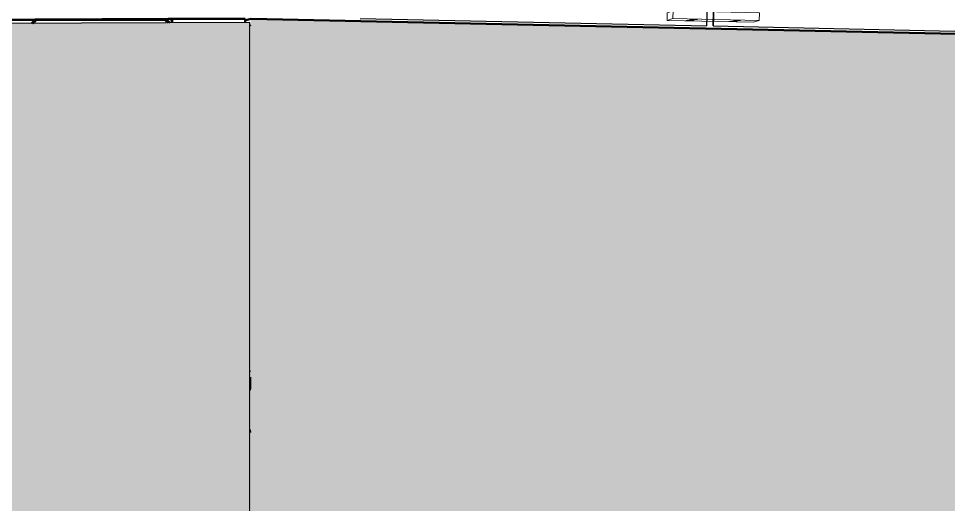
# Model space of a CAD drawing. Header units: metres. Extents: x 0.7 to 65.6, y 3.4 to 27.5.
# Drawn here: x 19.061 to 22.07, y 22.084 to 23.657 of the extents above; entities that cross this region are included whole.
import ezdxf

# ---------------------------------------------------------------- set-up
doc = ezdxf.new("R2010")
doc.units = ezdxf.units.M
for name, color, linetype, lineweight in [('A-DETL', 7, 'Continuous', 13), ('A-DETL-GENF', 7, 'Continuous', 9), ('A-FLOR', 7, 'Continuous', 50), ('A-GENM', 7, 'Continuous', 35), ('A-WALL', 7, 'Continuous', 50), ('S-FSTN', 7, 'Continuous', 18)]:
    doc.layers.add(name, color=color, linetype=linetype, lineweight=lineweight)

# ---------------------------------------------------------------- blocks, each defined once
blk = doc.blocks.new('SCR_B_08_SE_1 - SCR_B_08_SE_1-5515508-DRG 2873024 - SECTION 2')
at = {"layer": 'A-GENM', "color": 254, "lineweight": 25, "true_color": 0xd4d4d4}
for p, q in [((-1103.5356, 23.6336), (-1103.4416, 26.6375)), ((-1104.6581, 23.6574), (-1103.5356, 23.6336))]:
    blk.add_line(p, q, dxfattribs=at)
blk = doc.blocks.new('SCR_B_08_SE_2 - SCR_B_08_SE_2-5516344-DRG 2873024 - SECTION 2')
at = {"layer": 'A-GENM', "color": 254, "lineweight": 25, "true_color": 0xd4d4d4}
for p, q in [((-1103.5159, 23.6338), (-1103.4219, 26.6377)), ((-1103.4217, 26.6371), (-1103.5156, 23.6332)), ((-1103.5156, 23.6332), (-1103.5159, 23.6338)), ((-1103.5156, 23.6332), (-1102.3932, 23.6095))]:
    blk.add_line(p, q, dxfattribs=at)
blk = doc.blocks.new('FP_1-DRG 2873024 - SECTION 2')
at = {"layer": 'A-GENM', "color": 254, "lineweight": 18, "true_color": 0xcfcfcf}
for p, q in [((-1105.0155, 22.516), (-1105.0114, 22.516)), ((-1105.0114, 22.516), (-1105.0155, 22.516)), ((-1105.012, 22.4589), (-1105.0115, 22.4957)), ((-1105.0155, 22.4495), (-1105.012, 22.4589)), ((-1105.0132, 22.3244), (-1105.0155, 22.3268)), ((-1105.0114, 22.3174), (-1105.0132, 22.3244))]:
    blk.add_line(p, q, dxfattribs=at)
blk = doc.blocks.new('BR08_Barrier_Patterm_Side_04 - BR08_Barrier_Patterm_Side_04-5124865-DRG 2873024 - SECTION 2')
at = {"layer": 'A-GENM', "color": 254, "lineweight": 25, "true_color": 0xd4d4d4}
for p, q in [((-1105.0155, 23.6355), (-1105.0114, 23.6354)), ((-1105.0155, 23.6353), (-1105.0114, 23.6352))]:
    blk.add_line(p, q, dxfattribs=at)
blk.add_blockref('FP_1-DRG 2873024 - SECTION 2', (0, 0), dxfattribs=at)
blk = doc.blocks.new('T2DPAA-T2D-C3S-DU-M3D-100304_rvt-1-DRG 2873024 - SECTION 2')
at = {"layer": 'A-GENM', "color": 254, "lineweight": 25, "true_color": 0xd4d4d4}
for name in ['SCR_B_08_SE_1 - SCR_B_08_SE_1-5515508-DRG 2873024 - SECTION 2', 'SCR_B_08_SE_2 - SCR_B_08_SE_2-5516344-DRG 2873024 - SECTION 2', 'BR08_Barrier_Patterm_Side_04 - BR08_Barrier_Patterm_Side_04-5124865-DRG 2873024 - SECTION 2']:
    blk.add_blockref(name, (0, 0), dxfattribs=at)
blk = doc.blocks.new('Walls 2 - Walls 2-6845191-DRG 2873024 - SECTION 2')
at = {"layer": 'A-WALL'}
for p, q in [((-1105.7109, 23.6523), (-1105.722, 23.6415)), ((-1105.2897, 23.6527), (-1105.7109, 23.6523)), ((-1105.7061, 23.6527), (-1105.7109, 23.6523)), ((-1105.2839, 23.6531), (-1105.7061, 23.6527)), ((-1105.2897, 23.6527), (-1105.2839, 23.6531)), ((-1105.2802, 23.6434), (-1105.2897, 23.6527)), ((-1105.2739, 23.6434), (-1105.2839, 23.6531))]:
    blk.add_line(p, q, dxfattribs=at)
at = {"layer": 'A-WALL', "color": 250, "true_color": 0x404040}
blk.add_line((-1105.7067, 23.6522), (-1105.7175, 23.6415), dxfattribs=at)
blk = doc.blocks.new('Barrier Post Column Base Plate - 25mm-V6-DRG 2873024 - SECTION 2')
at = {"layer": 'S-FSTN'}
for p, q in [((-1103.664, 23.6759), (-1103.6454, 23.682)), ((-1103.6458, 23.657), (-1103.6454, 23.682)), ((-1103.6454, 23.682), (-1103.366, 23.6761)), ((-1103.6645, 23.6509), (-1103.664, 23.6759)), ((-1103.6458, 23.657), (-1103.6645, 23.6509)), ((-1103.3665, 23.6511), (-1103.6458, 23.657)), ((-1103.3852, 23.645), (-1103.3665, 23.6511)), ((-1103.366, 23.6761), (-1103.3665, 23.6511)), ((-1103.6645, 23.6509), (-1103.3852, 23.645))]:
    blk.add_line(p, q, dxfattribs=at)
for centre, start_param, end_param in [((-1103.591, 23.6506), 4.646033, 6.283185), ((-1103.5797, 23.6543), 4.646033, 6.283185), ((-1103.5797, 23.6543), 0.195444, 1.504441), ((-1103.5797, 23.6543), 1.504441, 4.646033), ((-1103.44, 23.6514), 4.646033, 6.283185), ((-1103.44, 23.6514), 0.195444, 1.504441), ((-1103.44, 23.6514), 1.504441, 4.646033), ((-1103.591, 23.6506), 0.195444, 1.504441), ((-1103.591, 23.6506), 1.504441, 4.646033), ((-1103.4514, 23.6477), 4.646033, 6.283185), ((-1103.4514, 23.6477), 0.195444, 1.504441), ((-1103.4514, 23.6477), 1.504441, 4.646033)]:
    blk.add_ellipse(centre, major_axis=(-0.013, 0.0003), ratio=0.023034, start_param=start_param, end_param=end_param, dxfattribs=at)

msp = doc.modelspace()

# ---------------------------------------------------------------- hatches: boundary and pattern name
at = {"layer": 'A-DETL-GENF', "true_color": 0xc0c0c0}
h = msp.add_hatch(color=9, dxfattribs=at)
h.paths.add_polyline_path([(19.8126, 21.5089), (29.8709, 21.5392), (29.8709, 23.4439), (19.8126, 23.6539), (19.8126, 21.5354)])
h.paths.add_polyline_path([(29.851, 21.9391), (29.851, 21.9391), (29.6428, 21.9391)])
msp.add_hatch(color=9, dxfattribs=at).paths.add_polyline_path([(19.8085, 21.596), (19.8126, 21.596), (19.8126, 21.876), (19.8085, 21.876), (19.8085, 23.6445), (17.8651, 23.6362), (17.8269, 23.6183), (17.4939, 22.5118), (17.4939, 21.6398), (18.828, 21.6069), (19.4201, 21.596), (19.8003, 21.596)])

# ---------------------------------------------------------------- linework, layer by layer
at = {"layer": 'A-DETL', "lineweight": 25}
for p, q in [((19.8085, 23.6445), (17.8651, 23.6362)), ((19.8085, 21.876), (19.8085, 23.6445))]:
    msp.add_line(p, q, dxfattribs=at)
at = {"layer": 'A-FLOR'}
for p, q in [((19.5559, 23.6558), (19.5568, 23.6434)), ((19.556, 23.6555), (19.5568, 23.6558)), ((19.8134, 23.6539), (19.8133, 23.6558)), ((29.8717, 23.4454), (19.8133, 23.6558))]:
    msp.add_line(p, q, dxfattribs=at)
at = {"layer": 'A-FLOR', "flags": 128}
for points in [[(19.5577, 23.6434), (19.5573, 23.6484), (19.5568, 23.6558)], [(19.7934, 23.6567), (19.7938, 23.6493), (19.7942, 23.6444)], [(19.8133, 23.6558), (19.809, 23.6549), (19.8047, 23.6539), (19.8003, 23.6529), (19.796, 23.652), (19.7937, 23.6514)]]:
    msp.add_lwpolyline(points, dxfattribs=at)
at = {"layer": 'A-FLOR'}
for points, knots in [([(18.9636, 23.6528), (18.9712, 23.6529), (18.9863, 23.653), (19.0059, 23.6531), (19.0218, 23.6531), (19.0337, 23.6532), (19.0455, 23.6532), (19.061, 23.6533), (19.0788, 23.6534), (19.0989, 23.6535), (19.1161, 23.6536), (19.131, 23.6537), (19.1468, 23.6537), (19.1677, 23.6539), (19.1888, 23.654), (19.2047, 23.654), (19.2198, 23.6541), (19.2373, 23.6542), (19.2577, 23.6543), (19.279, 23.6544), (19.3023, 23.6545), (19.3264, 23.6546), (19.3506, 23.6548), (19.374, 23.6549), (19.3969, 23.655), (19.4195, 23.6551), (19.4419, 23.6552), (19.4645, 23.6553), (19.4874, 23.6554), (19.5179, 23.6556), (19.5407, 23.6557), (19.5559, 23.6558)], [-1, -1, -1, -1, -0.961538, -0.923077, -0.903846, -0.884615, -0.865385, -0.846154, -0.807692, -0.769231, -0.730769, -0.711538, -0.692308, -0.653846, -0.615385, -0.596154, -0.576923, -0.538462, -0.5, -0.461538, -0.423077, -0.384615, -0.346154, -0.307692, -0.269231, -0.230769, -0.192308, -0.153846, -0.115385, -0.076923, 0, 0, 0, 0]), ([(19.5568, 23.6558), (19.563, 23.6558), (19.5802, 23.6559), (19.6033, 23.6559), (19.6257, 23.656), (19.6424, 23.6561), (19.6589, 23.6562), (19.6804, 23.6562), (19.702, 23.6563), (19.7241, 23.6564), (19.7465, 23.6565), (19.7695, 23.6566), (19.7871, 23.6567), (19.7934, 23.6567)], [-0.006785654, -0.006785654, -0.006785654, -0.006785654, -0.006300349, -0.005416533, -0.004974625, -0.004532717, -0.004090809, -0.003648901, -0.002765084, -0.002323176, -0.001881268, -0.000997452, -0.000514488, -0.000514488, -0.000514488, -0.000514488])]:
    msp.add_open_spline(points, degree=3, knots=knots, dxfattribs=at)

# ---------------------------------------------------------------- block references
at = {"lineweight": 5}
msp.add_blockref('T2DPAA-T2D-C3S-DU-M3D-100304_rvt-1-DRG 2873024 - SECTION 2', (1124.824, 0), dxfattribs=at)
at = {"layer": 'A-WALL', "color": 250, "true_color": 0x404040}
msp.add_blockref('Walls 2 - Walls 2-6845191-DRG 2873024 - SECTION 2', (1124.824, 0), dxfattribs=at)
at = {"layer": 'S-FSTN'}
msp.add_blockref('Barrier Post Column Base Plate - 25mm-V6-DRG 2873024 - SECTION 2', (1124.824, 0), dxfattribs=at)

doc.saveas('drawing.dxf')
